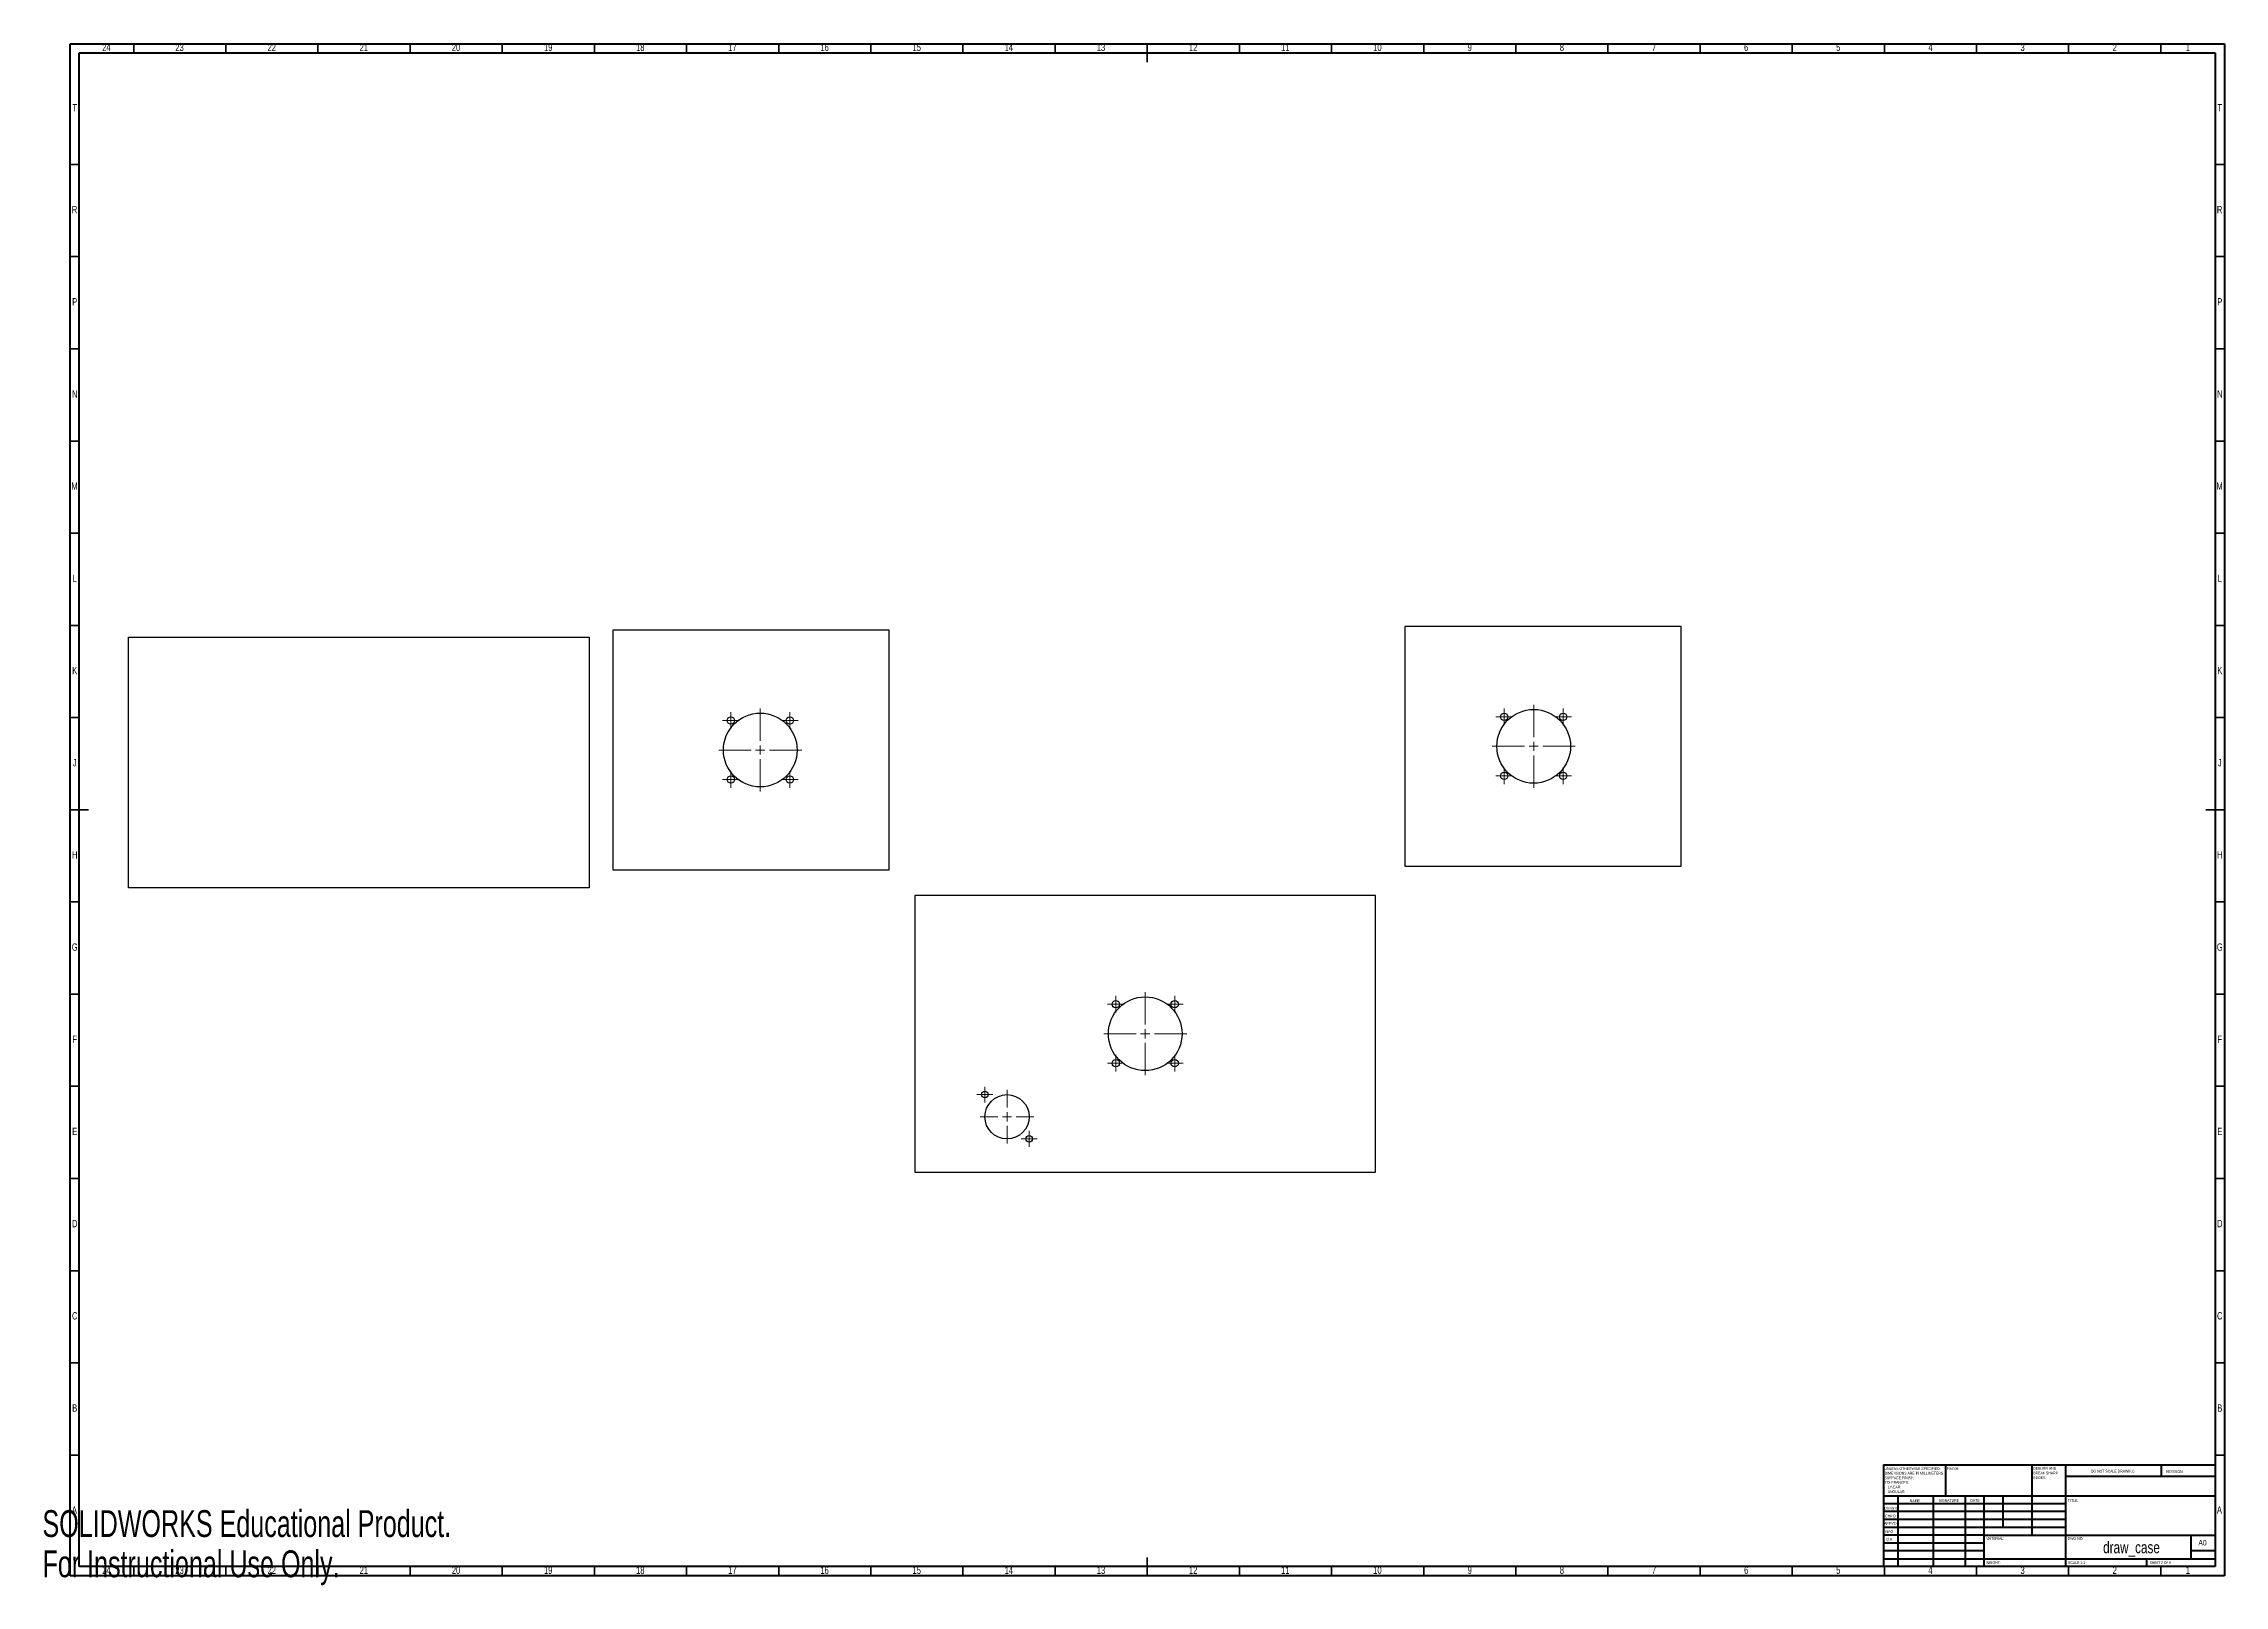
# Model space of a CAD drawing. Header units: millimetres. Extents: x 1 to 1184, y 0 to 836.
import ezdxf

# ---------------------------------------------------------------- set-up
doc = ezdxf.new("R2010")
doc.units = ezdxf.units.MM
doc.styles.add('SLDTEXTSTYLE0', font='TXT', dxfattribs={"width": 0.75})
doc.styles.add('SLDTEXTSTYLE1', font='TXT', dxfattribs={"width": 0.686449})
doc.styles.add('SLDTEXTSTYLE2', font='TXT', dxfattribs={"width": 0.6875})
doc.styles.add('SLDTEXTSTYLE3', font='TXT', dxfattribs={"width": 0.7})

# ---------------------------------------------------------------- blocks, each defined once
blk = doc.blocks.new('SW_NOTE_2')
at = {"color": 0, "linetype": 'Continuous', "lineweight": 0, "char_height": 1.5, "attachment_point": 1, "style": 'SLDTEXTSTYLE0'}
for s, insert in [('UNLESS OTHERWISE SPECIFIED:', (0, 1.9)), ('TOLERANCES:', (0, -5.6)), ('DIMENSIONS ARE IN MILLIMETERS', (0, -0.6)), ('SURFACE FINISH:', (0, -3.1)), ('ANGULAR:', (1.7, -10.6)), ('LINEAR:', (1.7, -8.1))]:
    blk.add_mtext(s, dxfattribs=dict(at, insert=insert))
blk = doc.blocks.new('SW_NOTE_3')
at = {"color": 0, "linetype": 'Continuous', "lineweight": 0, "char_height": 1.5, "attachment_point": 1, "style": 'SLDTEXTSTYLE0'}
for s, insert in [('DEBURR AND', (0, 1.9)), ('BREAK SHARP', (0, -0.6)), ('EDGES', (0, -3.1))]:
    blk.add_mtext(s, dxfattribs=dict(at, insert=insert))
blk = doc.blocks.new('SW_CENTERMARKSYMBOL_33')
at = {"color": 0, "linetype": 'Continuous', "lineweight": 0}
for p, q in [((0, 5), (0, 22.5)), ((-5, 0), (-22.5, 0)), ((0, 0), (-2.5, 0)), ((0, 0), (0, 2.5)), ((0, 0), (0, -2.5)), ((0, 0), (2.5, 0)), ((5, 0), (22.5, 0)), ((0, -5), (0, -22.5))]:
    blk.add_line(p, q, dxfattribs=at)
blk = doc.blocks.new('SW_CENTERMARKSYMBOL_34')
at = {"color": 0, "linetype": 'Continuous', "lineweight": 0}
for p, q in [((-2.5, 0), (-4.5, 0)), ((0, 0), (-2.5, 0)), ((0, 2.5), (0, 4.5)), ((0, 0), (0, 2.5)), ((0, 0), (0, -2.5)), ((0, 0), (2.5, 0)), ((2.5, 0), (4.5, 0)), ((0, -2.5), (0, -4.5))]:
    blk.add_line(p, q, dxfattribs=at)
blk = doc.blocks.new('SW_CENTERMARKSYMBOL_35')
at = {"color": 0, "linetype": 'Continuous', "lineweight": 0}
for p, q in [((-2.5, 0), (-4.5, 0)), ((0, 0), (-2.5, 0)), ((0, 2.5), (0, 4.5)), ((0, 0), (0, 2.5)), ((0, 0), (0, -2.5)), ((0, 0), (2.5, 0)), ((2.5, 0), (4.5, 0)), ((0, -2.5), (0, -4.5))]:
    blk.add_line(p, q, dxfattribs=at)
blk = doc.blocks.new('SW_CENTERMARKSYMBOL_36')
at = {"color": 0, "linetype": 'Continuous', "lineweight": 0}
for p, q in [((-2.5, 0), (-4.5, 0)), ((0, 0), (-2.5, 0)), ((0, 2.5), (0, 4.5)), ((0, 0), (0, 2.5)), ((0, 0), (0, -2.5)), ((0, 0), (2.5, 0)), ((2.5, 0), (4.5, 0)), ((0, -2.5), (0, -4.5))]:
    blk.add_line(p, q, dxfattribs=at)
blk = doc.blocks.new('SW_CENTERMARKSYMBOL_37')
at = {"color": 0, "linetype": 'Continuous', "lineweight": 0}
for p, q in [((-2.5, 0), (-4.5, 0)), ((0, 0), (-2.5, 0)), ((0, 2.5), (0, 4.5)), ((0, 0), (0, 2.5)), ((0, 0), (0, -2.5)), ((0, 0), (2.5, 0)), ((2.5, 0), (4.5, 0)), ((0, -2.5), (0, -4.5))]:
    blk.add_line(p, q, dxfattribs=at)
blk = doc.blocks.new('SW_CENTERMARKSYMBOL_38')
at = {"color": 0, "linetype": 'Continuous', "lineweight": 0}
for p, q in [((0, 5), (0, 14.5)), ((-5, 0), (-14.5, 0)), ((0, 0), (-2.5, 0)), ((0, 0), (0, 2.5)), ((0, 0), (0, -2.5)), ((0, 0), (2.5, 0)), ((5, 0), (14.5, 0)), ((0, -5), (0, -14.5))]:
    blk.add_line(p, q, dxfattribs=at)
blk = doc.blocks.new('SW_CENTERMARKSYMBOL_39')
at = {"color": 0, "linetype": 'Continuous', "lineweight": 0}
for p, q in [((-2.5, 0), (-4.3, 0)), ((0, 0), (-2.5, 0)), ((0, 2.5), (0, 4.3)), ((0, 0), (0, 2.5)), ((0, 0), (0, -2.5)), ((0, 0), (2.5, 0)), ((2.5, 0), (4.3, 0)), ((0, -2.5), (0, -4.3))]:
    blk.add_line(p, q, dxfattribs=at)
blk = doc.blocks.new('SW_CENTERMARKSYMBOL_40')
at = {"color": 0, "linetype": 'Continuous', "lineweight": 0}
for p, q in [((-2.5, 0), (-4.3, 0)), ((0, 0), (-2.5, 0)), ((0, 2.5), (0, 4.3)), ((0, 0), (0, 2.5)), ((0, 0), (0, -2.5)), ((0, 0), (2.5, 0)), ((2.5, 0), (4.3, 0)), ((0, -2.5), (0, -4.3))]:
    blk.add_line(p, q, dxfattribs=at)
blk = doc.blocks.new('SW_CENTERMARKSYMBOL_41')
at = {"color": 0, "linetype": 'Continuous', "lineweight": 0}
for p, q in [((0, 5), (0, 22.5)), ((-5, 0), (-22.5, 0)), ((0, 0), (-2.5, 0)), ((0, 0), (0, 2.5)), ((0, 0), (2.5, 0)), ((0, 0), (0, -2.5)), ((5, 0), (22.5, 0)), ((0, -5), (0, -22.5))]:
    blk.add_line(p, q, dxfattribs=at)
blk = doc.blocks.new('SW_CENTERMARKSYMBOL_42')
at = {"color": 0, "linetype": 'Continuous', "lineweight": 0}
for p, q in [((-2.5, 0), (-4.5, 0)), ((0, 0), (-2.5, 0)), ((0, 2.5), (0, 4.5)), ((0, 0), (0, 2.5)), ((0, 0), (2.5, 0)), ((0, 0), (0, -2.5)), ((2.5, 0), (4.5, 0)), ((0, -2.5), (0, -4.5))]:
    blk.add_line(p, q, dxfattribs=at)
blk = doc.blocks.new('SW_CENTERMARKSYMBOL_43')
at = {"color": 0, "linetype": 'Continuous', "lineweight": 0}
for p, q in [((-2.5, 0), (-4.5, 0)), ((0, 0), (-2.5, 0)), ((0, 2.5), (0, 4.5)), ((0, 0), (0, 2.5)), ((0, 0), (2.5, 0)), ((0, 0), (0, -2.5)), ((2.5, 0), (4.5, 0)), ((0, -2.5), (0, -4.5))]:
    blk.add_line(p, q, dxfattribs=at)
blk = doc.blocks.new('SW_CENTERMARKSYMBOL_44')
at = {"color": 0, "linetype": 'Continuous', "lineweight": 0}
for p, q in [((-2.5, 0), (-4.5, 0)), ((0, 0), (-2.5, 0)), ((0, 2.5), (0, 4.5)), ((0, 0), (0, 2.5)), ((0, 0), (2.5, 0)), ((0, 0), (0, -2.5)), ((0, -2.5), (0, -4.5)), ((2.5, 0), (4.5, 0))]:
    blk.add_line(p, q, dxfattribs=at)
blk = doc.blocks.new('SW_CENTERMARKSYMBOL_45')
at = {"color": 0, "linetype": 'Continuous', "lineweight": 0}
for p, q in [((-2.5, 0), (-4.5, 0)), ((0, 0), (-2.5, 0)), ((0, 2.5), (0, 4.5)), ((0, 0), (0, 2.5)), ((0, 0), (2.5, 0)), ((0, 0), (0, -2.5)), ((2.5, 0), (4.5, 0)), ((0, -2.5), (0, -4.5))]:
    blk.add_line(p, q, dxfattribs=at)
blk = doc.blocks.new('SW_CENTERMARKSYMBOL_46')
at = {"color": 0, "linetype": 'Continuous', "lineweight": 0}
for p, q in [((0, 5), (0, 22.5)), ((-5, 0), (-22.5, 0)), ((0, 0), (-2.5, 0)), ((0, 0), (0, 2.5)), ((0, 0), (0, -2.5)), ((0, 0), (2.5, 0)), ((5, 0), (22.5, 0)), ((0, -5), (0, -22.5))]:
    blk.add_line(p, q, dxfattribs=at)
blk = doc.blocks.new('SW_CENTERMARKSYMBOL_47')
at = {"color": 0, "linetype": 'Continuous', "lineweight": 0}
for p, q in [((-2.5, 0), (-4.5, 0)), ((0, 0), (-2.5, 0)), ((0, 2.5), (0, 4.5)), ((0, 0), (0, 2.5)), ((0, 0), (0, -2.5)), ((0, 0), (2.5, 0)), ((2.5, 0), (4.5, 0)), ((0, -2.5), (0, -4.5))]:
    blk.add_line(p, q, dxfattribs=at)
blk = doc.blocks.new('SW_CENTERMARKSYMBOL_48')
at = {"color": 0, "linetype": 'Continuous', "lineweight": 0}
for p, q in [((0, 0), (-2.5, 0)), ((0, 2.5), (0, 4.5)), ((0, 0), (0, 2.5)), ((0, 0), (0, -2.5)), ((0, 0), (2.5, 0)), ((2.5, 0), (4.5, 0)), ((-2.5, 0), (-4.5, 0)), ((0, -2.5), (0, -4.5))]:
    blk.add_line(p, q, dxfattribs=at)
blk = doc.blocks.new('SW_CENTERMARKSYMBOL_49')
at = {"color": 0, "linetype": 'Continuous', "lineweight": 0}
for p, q in [((-2.5, 0), (-4.5, 0)), ((0, 0), (-2.5, 0)), ((0, 2.5), (0, 4.5)), ((0, 0), (0, 2.5)), ((0, 0), (0, -2.5)), ((0, 0), (2.5, 0)), ((2.5, 0), (4.5, 0)), ((0, -2.5), (0, -4.5))]:
    blk.add_line(p, q, dxfattribs=at)
blk = doc.blocks.new('SW_CENTERMARKSYMBOL_50')
at = {"color": 0, "linetype": 'Continuous', "lineweight": 0}
for p, q in [((-2.5, 0), (-4.5, 0)), ((0, 0), (-2.5, 0)), ((0, 2.5), (0, 4.5)), ((0, 0), (0, 2.5)), ((0, 0), (0, -2.5)), ((0, 0), (2.5, 0)), ((2.5, 0), (4.5, 0)), ((0, -2.5), (0, -4.5))]:
    blk.add_line(p, q, dxfattribs=at)

msp = doc.modelspace()

# ---------------------------------------------------------------- linework, layer by layer
at = {"color": 7, "linetype": 'Continuous', "lineweight": 70}
for p, q in [((15, 5), (15, 836)), ((15, 836), (1184, 836)), ((20, 10), (20, 831)), ((20, 831), (1179, 831)), ((1179, 831), (1179, 10)), ((1184, 836), (1184, 5)), ((1184, 5), (15, 5)), ((1179, 10), (20, 10))]:
    msp.add_line(p, q, dxfattribs=at)
at = {"color": 7, "linetype": 'Continuous', "lineweight": 35}
for p, q in [((49.5, 831), (49.5, 836)), ((99.5, 831), (99.5, 836)), ((149.5, 831), (149.5, 836)), ((199.5, 831), (199.5, 836)), ((249.5, 831), (249.5, 836)), ((299.5, 831), (299.5, 836)), ((349.5, 831), (349.5, 836)), ((399.5, 831), (399.5, 836)), ((449.5, 831), (449.5, 836)), ((499.5, 831), (499.5, 836)), ((549.5, 831), (549.5, 836)), ((599.5, 836), (599.5, 826)), ((599.5, 831), (599.5, 836)), ((649.5, 831), (649.5, 836)), ((699.5, 831), (699.5, 836)), ((749.5, 831), (749.5, 836)), ((799.5, 831), (799.5, 836)), ((849.5, 831), (849.5, 836)), ((899.5, 831), (899.5, 836)), ((949.5, 831), (949.5, 836)), ((999.5, 831), (999.5, 836)), ((1049.5, 831), (1049.5, 836)), ((1099.5, 831), (1099.5, 836)), ((1149.5, 831), (1149.5, 836)), ((20, 770.5), (15, 770.5)), ((1179, 770.5), (1184, 770.5)), ((20, 720.5), (15, 720.5)), ((1179, 720.5), (1184, 720.5)), ((20, 670.5), (15, 670.5)), ((1179, 670.5), (1184, 670.5)), ((20, 620.5), (15, 620.5)), ((1179, 620.5), (1184, 620.5)), ((20, 570.5), (15, 570.5)), ((1179, 570.5), (1184, 570.5)), ((20, 520.5), (15, 520.5)), ((1179, 520.5), (1184, 520.5)), ((20, 470.5), (15, 470.5)), ((1179, 470.5), (1184, 470.5)), ((15, 420.5), (25, 420.5)), ((20, 420.5), (15, 420.5)), ((1184, 420.5), (1174, 420.5)), ((1179, 420.5), (1184, 420.5)), ((20, 370.5), (15, 370.5)), ((1179, 370.5), (1184, 370.5)), ((20, 320.5), (15, 320.5)), ((1179, 320.5), (1184, 320.5)), ((20, 270.5), (15, 270.5)), ((1179, 270.5), (1184, 270.5)), ((20, 220.5), (15, 220.5)), ((1179, 220.5), (1184, 220.5)), ((20, 170.5), (15, 170.5)), ((1179, 170.5), (1184, 170.5)), ((20, 120.5), (15, 120.5)), ((1179, 120.5), (1184, 120.5)), ((20, 70.5), (15, 70.5)), ((1179, 70.5), (1184, 70.5)), ((599.5, 5), (599.5, 15)), ((49.5, 10), (49.5, 5)), ((99.5, 10), (99.5, 5)), ((149.5, 10), (149.5, 5)), ((199.5, 10), (199.5, 5)), ((249.5, 10), (249.5, 5)), ((299.5, 10), (299.5, 5)), ((349.5, 10), (349.5, 5)), ((399.5, 10), (399.5, 5)), ((449.5, 10), (449.5, 5)), ((499.5, 10), (499.5, 5)), ((549.5, 10), (549.5, 5)), ((599.5, 10), (599.5, 5)), ((649.5, 10), (649.5, 5)), ((699.5, 10), (699.5, 5)), ((749.5, 10), (749.5, 5)), ((799.5, 10), (799.5, 5)), ((849.5, 10), (849.5, 5)), ((899.5, 10), (899.5, 5)), ((949.5, 10), (949.5, 5)), ((999.5, 10), (999.5, 5)), ((1049.5, 10), (1049.5, 5)), ((1099.5, 10), (1099.5, 5)), ((1149.5, 10), (1149.5, 5))]:
    msp.add_line(p, q, dxfattribs=at)
at = {"color": 7, "linetype": 'Continuous', "lineweight": 25}
for p, q in [((46.6, 514.1), (296.6, 514.1)), ((46.6, 378.1), (46.6, 514.1)), ((296.6, 514.1), (296.6, 378.1)), ((309.5, 517.9), (309.5, 387.9)), ((459.5, 517.9), (309.5, 517.9)), ((459.5, 387.9), (459.5, 517.9)), ((739.2, 519.9), (739.2, 389.9)), ((889.2, 519.9), (739.2, 519.9)), ((889.2, 389.9), (889.2, 519.9)), ((309.5, 387.9), (459.5, 387.9)), ((739.2, 389.9), (889.2, 389.9)), ((296.6, 378.1), (46.6, 378.1)), ((723.4, 374), (473.4, 374)), ((473.4, 374), (473.4, 224)), ((723.4, 224), (723.4, 374)), ((473.4, 224), (723.4, 224))]:
    msp.add_line(p, q, dxfattribs=at)
at = {"color": 7, "linetype": 'Continuous', "lineweight": 50}
for p, q in [((999, 65.2), (1179, 65.2)), ((999, 65.2), (999, 10)), ((1032.8, 48.2), (1032.8, 65.2)), ((1079.6, 65.2), (1079.6, 27)), ((1097.8, 65.2), (1097.8, 10)), ((1149.8, 58.9), (1149.8, 65.2)), ((1179, 48.2), (999, 48.2)), ((1006.8, 48.2), (1006.8, 10)), ((1026, 48.2), (1026, 10)), ((1043.4, 48.2), (1043.4, 10)), ((1053.6, 10), (1053.6, 48.2)), ((1064, 31.2), (1064, 48.2)), ((1179, 58.9), (1097.8, 58.9)), ((1097.8, 44), (999, 44)), ((1097.8, 39.8), (999, 39.8)), ((1097.8, 35.5), (999, 35.5)), ((1097.8, 31.2), (999, 31.2)), ((1053.6, 27), (999, 27)), ((1053.6, 27), (1179, 27)), ((1166, 14.2), (1166, 27)), ((1053.6, 22.7), (999, 22.7)), ((1053.6, 18.5), (999, 18.5)), ((999, 14.2), (1179, 14.2)), ((1142, 10), (1142, 14.2)), ((1179, 18.5), (1166, 18.5))]:
    msp.add_line(p, q, dxfattribs=at)
at = {"color": 7, "linetype": 'Continuous', "lineweight": 25}
for centre, radius in [((809.2, 454.9), 20), ((389.5, 452.9), 20), ((373.5, 468.9), 2), ((405.5, 468.9), 2), ((793.2, 470.9), 2), ((825.2, 470.9), 2), ((373.5, 436.9), 2), ((405.5, 436.9), 2), ((793.2, 438.9), 2), ((825.2, 438.9), 2), ((598.4, 299), 20), ((582.4, 315), 2), ((614.4, 315), 2), ((582.4, 283), 2), ((614.4, 283), 2), ((511.4, 266), 1.8), ((523.4, 254), 12), ((535.4, 242), 1.8)]:
    msp.add_circle(centre, radius, dxfattribs=at)

# ---------------------------------------------------------------- block references
at = {"color": 7, "linetype": 'Continuous', "lineweight": 0}
for name, p in [('SW_CENTERMARKSYMBOL_46', (389.5, 452.9)), ('SW_CENTERMARKSYMBOL_50', (373.5, 468.9)), ('SW_CENTERMARKSYMBOL_49', (405.5, 468.9)), ('SW_CENTERMARKSYMBOL_41', (809.2, 454.9)), ('SW_CENTERMARKSYMBOL_43', (793.2, 470.9)), ('SW_CENTERMARKSYMBOL_42', (825.2, 470.9)), ('SW_CENTERMARKSYMBOL_47', (373.5, 436.9)), ('SW_CENTERMARKSYMBOL_48', (405.5, 436.9)), ('SW_CENTERMARKSYMBOL_44', (793.2, 438.9)), ('SW_CENTERMARKSYMBOL_45', (825.2, 438.9)), ('SW_CENTERMARKSYMBOL_33', (598.4, 299)), ('SW_CENTERMARKSYMBOL_34', (582.4, 315)), ('SW_CENTERMARKSYMBOL_35', (614.4, 315)), ('SW_CENTERMARKSYMBOL_37', (582.4, 283)), ('SW_CENTERMARKSYMBOL_36', (614.4, 283)), ('SW_CENTERMARKSYMBOL_39', (511.4, 266)), ('SW_CENTERMARKSYMBOL_38', (523.4, 254)), ('SW_CENTERMARKSYMBOL_40', (535.4, 242)), ('SW_NOTE_2', (999.6, 62)), ('SW_NOTE_3', (1080.3, 62.1))]:
    msp.add_blockref(name, p, dxfattribs=at)

# ---------------------------------------------------------------- texts
for s, insert, char_height, attachment_point, style in [('24', (34.7, 836), 3.97, 2, 'SLDTEXTSTYLE0'), ('23', (74.4, 836), 3.97, 2, 'SLDTEXTSTYLE0'), ('22', (124.4, 836), 3.97, 2, 'SLDTEXTSTYLE0'), ('21', (174.4, 836), 3.97, 2, 'SLDTEXTSTYLE0'), ('20', (224.4, 836), 3.97, 2, 'SLDTEXTSTYLE0'), ('19', (274.4, 836), 3.97, 2, 'SLDTEXTSTYLE0'), ('18', (324.4, 836), 3.97, 2, 'SLDTEXTSTYLE0'), ('17', (374.4, 836), 3.97, 2, 'SLDTEXTSTYLE0'), ('16', (424.4, 836), 3.97, 2, 'SLDTEXTSTYLE0'), ('15', (474.4, 836), 3.97, 2, 'SLDTEXTSTYLE0'), ('14', (524.4, 836), 3.97, 2, 'SLDTEXTSTYLE0'), ('13', (574.4, 836), 3.97, 2, 'SLDTEXTSTYLE0'), ('12', (624.4, 836), 3.97, 2, 'SLDTEXTSTYLE0'), ('11', (674.4, 836), 3.97, 2, 'SLDTEXTSTYLE0'), ('10', (724.4, 836), 3.97, 2, 'SLDTEXTSTYLE0'), ('9', (774.5, 836), 3.97, 2, 'SLDTEXTSTYLE0'), ('8', (824.5, 836), 3.97, 2, 'SLDTEXTSTYLE0'), ('7', (874.5, 836), 3.97, 2, 'SLDTEXTSTYLE0'), ('6', (924.5, 836), 3.97, 2, 'SLDTEXTSTYLE0'), ('5', (974.5, 836), 3.97, 2, 'SLDTEXTSTYLE0'), ('4', (1024.5, 836), 3.97, 2, 'SLDTEXTSTYLE0'), ('3', (1074.5, 836), 3.97, 2, 'SLDTEXTSTYLE0'), ('2', (1124.5, 836), 3.97, 2, 'SLDTEXTSTYLE0'), ('1', (1164.2, 836), 3.97, 2, 'SLDTEXTSTYLE0'), ('T', (17.5, 803.2), 3.97, 2, 'SLDTEXTSTYLE0'), ('T', (1181.5, 803.2), 3.97, 2, 'SLDTEXTSTYLE0'), ('R', (17.4, 748), 3.97, 2, 'SLDTEXTSTYLE0'), ('R', (1181.4, 748), 3.97, 2, 'SLDTEXTSTYLE0'), ('P', (17.5, 698), 3.97, 2, 'SLDTEXTSTYLE0'), ('P', (1181.5, 698), 3.97, 2, 'SLDTEXTSTYLE0'), ('N', (17.5, 648), 3.97, 2, 'SLDTEXTSTYLE0'), ('N', (1181.5, 648), 3.97, 2, 'SLDTEXTSTYLE0'), ('M', (17.4, 598), 3.97, 2, 'SLDTEXTSTYLE0'), ('M', (1181.4, 598), 3.97, 2, 'SLDTEXTSTYLE0'), ('L', (17.5, 548), 3.97, 2, 'SLDTEXTSTYLE0'), ('L', (1181.5, 548), 3.97, 2, 'SLDTEXTSTYLE0'), ('K', (17.5, 498), 3.97, 2, 'SLDTEXTSTYLE0'), ('K', (1181.5, 498), 3.97, 2, 'SLDTEXTSTYLE0'), ('J', (17.5, 448), 3.97, 2, 'SLDTEXTSTYLE0'), ('J', (1181.5, 448), 3.97, 2, 'SLDTEXTSTYLE0'), ('H', (17.5, 398), 3.97, 2, 'SLDTEXTSTYLE0'), ('H', (1181.5, 398), 3.97, 2, 'SLDTEXTSTYLE0'), ('G', (17.5, 348), 3.97, 2, 'SLDTEXTSTYLE0'), ('G', (1181.5, 348), 3.97, 2, 'SLDTEXTSTYLE0'), ('F', (17.5, 298), 3.97, 2, 'SLDTEXTSTYLE0'), ('F', (1181.5, 298), 3.97, 2, 'SLDTEXTSTYLE0'), ('E', (17.5, 248), 3.97, 2, 'SLDTEXTSTYLE0'), ('E', (1181.5, 248), 3.97, 2, 'SLDTEXTSTYLE0'), ('D', (17.5, 198), 3.97, 2, 'SLDTEXTSTYLE0'), ('D', (1181.5, 198), 3.97, 2, 'SLDTEXTSTYLE0'), ('C', (17.5, 148), 3.97, 2, 'SLDTEXTSTYLE0'), ('C', (1181.5, 148), 3.97, 2, 'SLDTEXTSTYLE0'), ('B', (17.5, 98), 3.97, 2, 'SLDTEXTSTYLE0'), ('B', (1181.5, 98), 3.97, 2, 'SLDTEXTSTYLE0'), ('FINISH:', (1033.4, 63.9), 1.5, 1, 'SLDTEXTSTYLE0'), ('DO NOT SCALE DRAWING', (1111.6, 62.5), 1.5, 1, 'SLDTEXTSTYLE0'), ('REVISION', (1152.3, 62.3), 1.5, 1, 'SLDTEXTSTYLE0'), ('A', (17.3, 42.7), 3.97, 2, 'SLDTEXTSTYLE0'), ('DRAWN', (999.6, 42.4), 1.5, 1, 'SLDTEXTSTYLE1'), ("CHK'D", (999.9, 38.2), 1.5, 1, 'SLDTEXTSTYLE0'), ('NAME', (1013.3, 46.5), 1.5, 1, 'SLDTEXTSTYLE0'), ('SIGNATURE', (1029, 46.6), 1.5, 1, 'SLDTEXTSTYLE0'), ('DATE', (1046.2, 46.6), 1.5, 1, 'SLDTEXTSTYLE0'), ('TITLE:', (1099.1, 46.6), 1.5, 1, 'SLDTEXTSTYLE0'), ('A', (1181.3, 42.7), 3.97, 2, 'SLDTEXTSTYLE0'), ("APPV'D", (999.4, 34.1), 1.5, 1, 'SLDTEXTSTYLE0'), ('MFG', (1000.1, 29.7), 1.5, 1, 'SLDTEXTSTYLE0'), ('Q.A', (1000.5, 25.5), 1.5, 1, 'SLDTEXTSTYLE0'), ('MATERIAL:', (1054.6, 26), 1.5, 1, 'SLDTEXTSTYLE0'), ('DWG NO.', (1099, 26), 1.5, 1, 'SLDTEXTSTYLE0'), ('draw_case', (1133.6, 23.6), 6.35, 2, 'SLDTEXTSTYLE0'), ('A0', (1169.9, 24.4), 2.91, 1, 'SLDTEXTSTYLE0'), ('WEIGHT:', (1054.6, 12.9), 1.5, 1, 'SLDTEXTSTYLE0'), ('SCALE:1:1', (1099.1, 12.9), 1.5, 1, 'SLDTEXTSTYLE0'), ('SHEET 2 OF 6', (1143.5, 12.9), 1.5, 1, 'SLDTEXTSTYLE2'), ('24', (34.7, 10), 3.97, 2, 'SLDTEXTSTYLE0'), ('23', (74.4, 10), 3.97, 2, 'SLDTEXTSTYLE0'), ('22', (124.4, 10), 3.97, 2, 'SLDTEXTSTYLE0'), ('21', (174.4, 10), 3.97, 2, 'SLDTEXTSTYLE0'), ('20', (224.4, 10), 3.97, 2, 'SLDTEXTSTYLE0'), ('19', (274.4, 10), 3.97, 2, 'SLDTEXTSTYLE0'), ('18', (324.4, 10), 3.97, 2, 'SLDTEXTSTYLE0'), ('17', (374.4, 10), 3.97, 2, 'SLDTEXTSTYLE0'), ('16', (424.4, 10), 3.97, 2, 'SLDTEXTSTYLE0'), ('15', (474.4, 10), 3.97, 2, 'SLDTEXTSTYLE0'), ('14', (524.4, 10), 3.97, 2, 'SLDTEXTSTYLE0'), ('13', (574.4, 10), 3.97, 2, 'SLDTEXTSTYLE0'), ('12', (624.4, 10), 3.97, 2, 'SLDTEXTSTYLE0'), ('11', (674.4, 10), 3.97, 2, 'SLDTEXTSTYLE0'), ('10', (724.4, 10), 3.97, 2, 'SLDTEXTSTYLE0'), ('9', (774.5, 10), 3.97, 2, 'SLDTEXTSTYLE0'), ('8', (824.5, 10), 3.97, 2, 'SLDTEXTSTYLE0'), ('7', (874.5, 10), 3.97, 2, 'SLDTEXTSTYLE0'), ('6', (924.5, 10), 3.97, 2, 'SLDTEXTSTYLE0'), ('5', (974.5, 10), 3.97, 2, 'SLDTEXTSTYLE0'), ('4', (1024.5, 10), 3.97, 2, 'SLDTEXTSTYLE0'), ('3', (1074.5, 10), 3.97, 2, 'SLDTEXTSTYLE0'), ('2', (1124.5, 10), 3.97, 2, 'SLDTEXTSTYLE0'), ('1', (1164.2, 10), 3.97, 2, 'SLDTEXTSTYLE0')]:
    msp.add_mtext(s, dxfattribs=dict(at, insert=insert, char_height=char_height, attachment_point=attachment_point, style=style))
at = {"color": 7, "linetype": 'Continuous', "char_height": 14.549, "attachment_point": 1, "style": 'SLDTEXTSTYLE3'}
for s, insert in [('SOLIDWORKS Educational Product.', (0, 40.6)), ('For Instructional Use Only.', (0, 18.8))]:
    msp.add_mtext(s, dxfattribs=dict(at, insert=insert))

doc.saveas('drawing.dxf')
